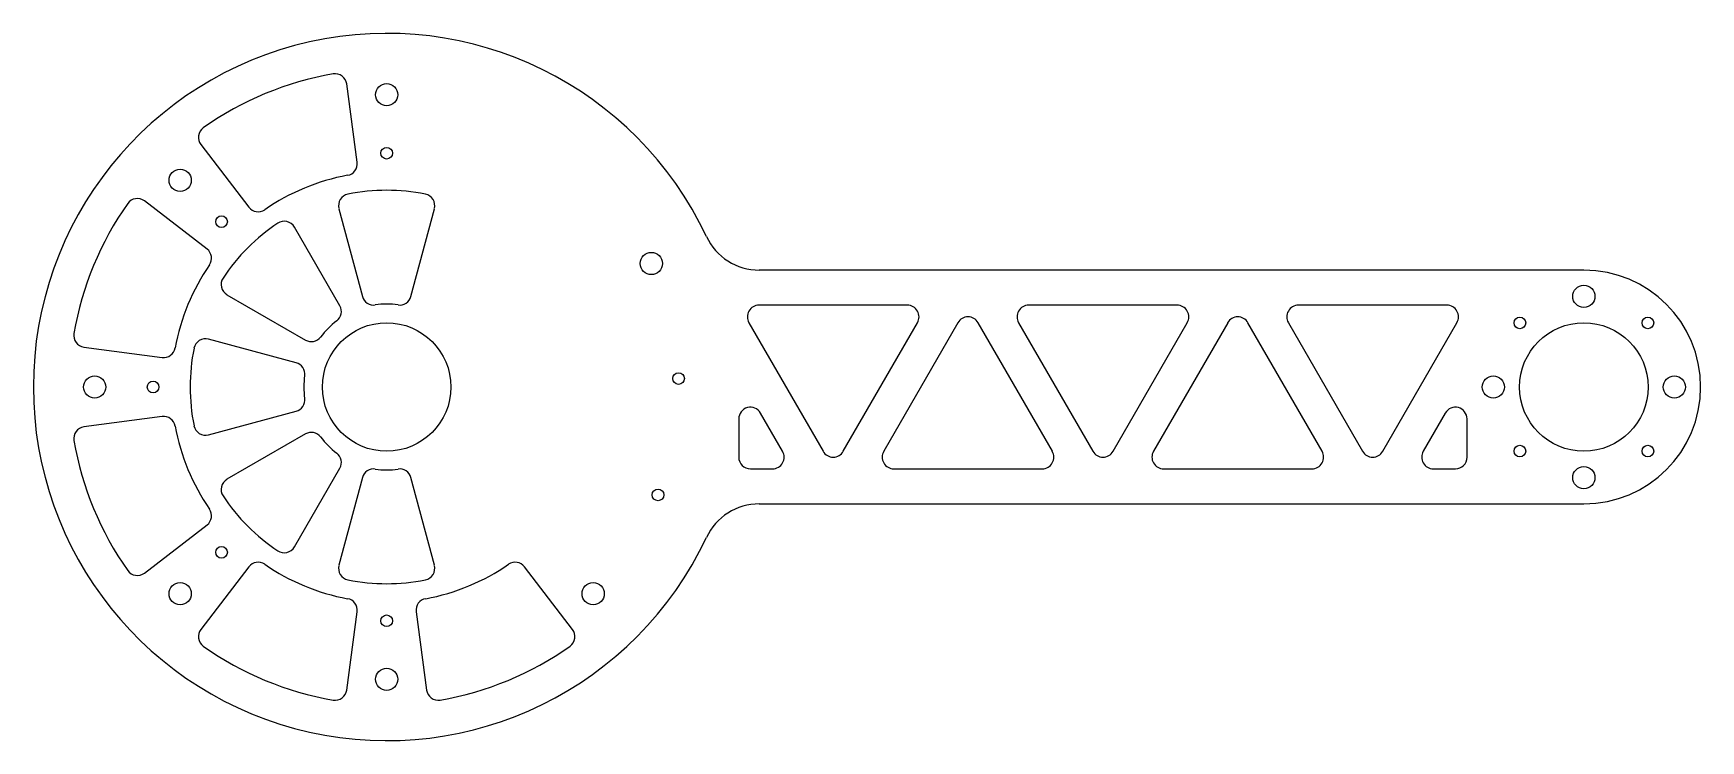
# Model space of a CAD drawing. Header units: millimetres. Extents: x -60 to 225, y -60 to 60.
import ezdxf

# ---------------------------------------------------------------- set-up
doc = ezdxf.new("R2010")
doc.units = ezdxf.units.MM

msp = doc.modelspace()

# ---------------------------------------------------------------- linework, layer by layer
at = {"color": 7, "linetype": 'Continuous', "lineweight": 25}
for p, q in [((-5.06, 38.44), (-6.82, 51.84)), ((-31.83, 41.48), (-23.6, 30.76)), ((-30.76, 23.6), (-41.48, 31.83)), ((-8.18, 30.51), (-4.15, 15.5)), ((4.15, 15.5), (8.18, 30.51)), ((-8.03, 13.9), (-15.79, 27.35)), ((205, 20), (63.8, 20)), ((-27.35, 15.79), (-13.9, 8.03)), ((89.16, 14), (63.76, 14)), ((135.35, 14), (109.94, 14)), ((181.54, 14), (156.13, 14)), ((62.02, 11), (74.73, -11)), ((78.19, -11), (90.89, 11)), ((97.82, 11), (85.12, -11)), ((113.99, -11), (101.28, 11)), ((108.21, 11), (120.91, -11)), ((124.38, -11), (137.08, 11)), ((144.01, 11), (131.31, -11)), ((160.17, -11), (147.47, 11)), ((154.4, 11), (167.1, -11)), ((170.57, -11), (183.27, 11)), ((-51.84, 6.82), (-38.44, 5.06)), ((-15.5, 4.15), (-30.51, 8.18)), ((-38.44, -5.06), (-51.84, -6.82)), ((-30.51, -8.18), (-15.5, -4.15)), ((60.29, -5.46), (60.29, -12)), ((67.8, -11), (64.02, -4.46)), ((181.27, -4.46), (177.49, -11)), ((185, -12), (185, -5.46)), ((-13.9, -8.03), (-27.35, -15.79)), ((-15.79, -27.35), (-8.03, -13.9)), ((62.29, -14), (66.07, -14)), ((86.85, -14), (112.25, -14)), ((133.04, -14), (158.44, -14)), ((179.23, -14), (183, -14)), ((-4.15, -15.5), (-8.18, -30.51)), ((8.18, -30.51), (4.15, -15.5)), ((63.8, -20), (205, -20)), ((-41.48, -31.83), (-30.76, -23.6)), ((-23.6, -30.76), (-31.83, -41.48)), ((31.83, -41.48), (23.6, -30.76)), ((-6.82, -51.84), (-5.06, -38.44)), ((5.06, -38.44), (6.82, -51.84))]:
    msp.add_line(p, q, dxfattribs=at)
for centre, radius in [((0, 50), 1.9), ((0, 40), 1), ((-35.36, 35.36), 1.9), ((-28.28, 28.28), 1), ((45.32, 21.13), 1.9), ((205, 15.5), 1.9), ((194.04, 10.96), 1), ((215.96, 10.96), 1), ((0, 0), 11), ((205, 0), 11), ((-50, 0), 1.9), ((-40, 0), 1), ((49.98, 1.45), 1), ((189.5, 0), 1.9), ((220.5, 0), 1.9), ((194.04, -10.96), 1), ((215.96, -10.96), 1), ((205, -15.5), 1.9), ((46.47, -18.46), 1), ((-28.28, -28.28), 1), ((-35.36, -35.36), 1.9), ((35.36, -35.36), 1.9), ((0, -40), 1), ((0, -50), 1.9)]:
    msp.add_circle(centre, radius, dxfattribs=at)
for centre, radius, start, end in [((0, 0), 60.5, 25.1843, 334.8157), ((0, 0), 54.33, 99.6905, 125.3095), ((-8.81, 51.58), 2, 7.5, 99.6905), ((-30.24, 42.7), 2, 125.3095, 217.5), ((-7.04, 38.18), 2, 280.4528, 7.5), ((0, 0), 36.83, 100.4528, 124.5472), ((-42.7, 30.24), 2, 52.5, 144.6905), ((-6.24, 31.03), 2, 101.377, 195), ((0, 0), 33.65, 78.623, 101.377), ((6.24, 31.03), 2, 345, 78.623), ((0, 0), 54.33, 144.6905, 170.3095), ((-22.02, 31.98), 2, 217.5, 304.5472), ((0, 0), 33.65, 123.623, 146.377), ((-17.53, 26.35), 2, 30, 123.623), ((63.8, 30), 10, 205.1843, 270), ((-31.98, 22.02), 2, 325.4528, 52.5), ((0, 0), 36.83, 145.4528, 169.5472), ((205, 0), 20, 270, 90), ((-26.35, 17.53), 2, 146.377, 240), ((-2.22, 16.02), 2, 195, 277.8973), ((2.22, 16.02), 2, 262.1027, 345), ((-9.76, 12.9), 2, 307.1027, 30), ((0, 0), 14.18, 82.1027, 97.8973), ((63.76, 12), 2, 90, 210), ((89.16, 12), 2, 330, 90), ((99.55, 10), 2, 30, 150), ((109.94, 12), 2, 90, 210), ((135.35, 12), 2, 330, 90), ((145.74, 10), 2, 30, 150), ((156.13, 12), 2, 90, 210), ((181.54, 12), 2, 330, 90), ((-51.58, 8.81), 2, 170.3095, 262.5), ((0, 0), 14.18, 127.1027, 142.8973), ((-38.18, 7.04), 2, 262.5, 349.5472), ((0, 0), 33.65, 168.623, 191.377), ((-31.03, 6.24), 2, 75, 168.623), ((-12.9, 9.76), 2, 240, 322.8973), ((-16.02, 2.22), 2, 352.1027, 75), ((0, 0), 14.18, 172.1027, 187.8973), ((-16.02, -2.22), 2, 285, 7.8973), ((-38.18, -7.04), 2, 10.4528, 97.5), ((62.29, -5.46), 2, 30, 180), ((183, -5.46), 2, 0, 150), ((-51.58, -8.81), 2, 97.5, 189.6905), ((0, 0), 36.83, 190.4528, 214.5472), ((-31.03, -6.24), 2, 191.377, 285), ((-12.9, -9.76), 2, 37.1027, 120), ((0, 0), 14.18, 217.1027, 232.8973), ((0, 0), 54.33, 189.6905, 215.3095), ((-9.76, -12.9), 2, 330, 52.8973), ((66.07, -12), 2, 270, 30), ((76.46, -10), 2, 210, 330), ((86.85, -12), 2, 150, 270), ((112.25, -12), 2, 270, 30), ((122.65, -10), 2, 210, 330), ((133.04, -12), 2, 150, 270), ((158.44, -12), 2, 270, 30), ((168.83, -10), 2, 210, 330), ((179.23, -12), 2, 150, 270), ((-2.22, -16.02), 2, 82.1027, 165), ((0, 0), 14.18, 262.1027, 277.8973), ((2.22, -16.02), 2, 15, 97.8973), ((62.29, -12), 2, 180, 270), ((183, -12), 2, 270, 0), ((-26.35, -17.53), 2, 120, 213.623), ((0, 0), 33.65, 213.623, 236.377), ((-31.98, -22.02), 2, 307.5, 34.5472), ((63.8, -30), 10, 90, 154.8157), ((-17.53, -26.35), 2, 236.377, 330), ((-42.7, -30.24), 2, 215.3095, 307.5), ((-22.02, -31.98), 2, 55.4528, 142.5), ((0, 0), 36.83, 235.4528, 259.5472), ((-6.24, -31.03), 2, 165, 258.623), ((6.24, -31.03), 2, 281.377, 15), ((0, 0), 36.83, 280.4528, 304.5472), ((22.02, -31.98), 2, 37.5, 124.5472), ((0, 0), 33.65, 258.623, 281.377), ((-7.04, -38.18), 2, 352.5, 79.5472), ((7.04, -38.18), 2, 100.4528, 187.5), ((-30.24, -42.7), 2, 142.5, 234.6905), ((30.24, -42.7), 2, 305.3095, 37.5), ((0, 0), 54.33, 234.6905, 260.3095), ((0, 0), 54.33, 279.6905, 305.3095), ((-8.81, -51.58), 2, 260.3095, 352.5), ((8.81, -51.58), 2, 187.5, 279.6905)]:
    msp.add_arc(centre, radius, start, end, dxfattribs=at)

doc.saveas('drawing.dxf')
